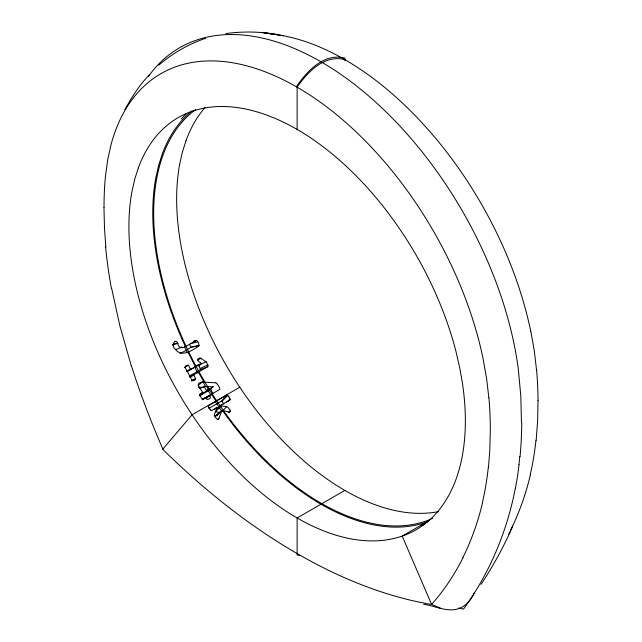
<?xml version="1.0" encoding="UTF-8"?>
<svg xmlns="http://www.w3.org/2000/svg" width="642" height="642" viewBox="0 0 642 642"><rect width="100%" height="100%" fill="white"/><g stroke="black" fill="none" stroke-linecap="round" stroke-linejoin="round"><path stroke-width="0.96" d="M105.432 176.502L107.687 159.842L111.17 144.145A272.377 157.242 60 0 1 297.126 87.192C307.558 72 324.507 54.281 344.858 59.61M488.418 467.858L489.798 450.556L490.319 430.429A368.187 213.248 59.9 0 0 488.923 397.896M536.15 440.308L537.635 420.791L538.02 400.592M518.961 464.559L519.811 456.406M179.608 164.496L182.312 152.363L186.124 140.261M515.374 488.137C506.995 531.56 489.533 573.346 463.484 609.154A733.108 423.222 60 0 1 458.765 607.958M197.664 359.68L198.169 360.948L201.339 363.396L187.512 371.317M482.607 502.493C478.113 521.489 471.597 540.034 462.906 557.529M530.356 474.952C525.878 493.955 519.354 512.501 510.655 529.987M138.375 167.803L134.772 179.126L131.859 192.038A237.909 137.356 60 0 0 192.07 414.756A237.717 137.244 60 0 0 297.126 517.974A237.717 137.244 60 0 0 402.189 536.094L429.041 520.606M215.303 417.388L216.033 415.382L221.931 410.334L228.897 412.044L230.462 411.442L228.969 412.774M221.931 410.334L218.978 418.383L217.494 419.699M210.737 410.126A1.404 1.14 46.8 0 0 211.354 410.495A1.011 0.819 46.6 0 0 211.924 410.398L217.189 407.357L214.476 414.347A1.926 1.549 44.3 0 0 214.34 414.892A1.79 1.453 43.8 0 0 214.492 415.583A6.019 5.016 42.3 0 0 214.99 416.602M512.741 526.151C503.938 546.47 493.176 565.939 481.027 584.445M185.522 346.568C183.195 348.108 178.998 348.237 178.163 344.963C176.189 335.894 170.194 345.557 175.33 349.2C181.18 357.433 191.637 350.933 197.816 346.696M474.422 592.582C471.388 599.371 466.405 605.719 459.295 608.464C447.45 612.773 435.38 605.831 423.736 604.363M124.861 109.67C131.706 97.343 139.226 85.137 149.185 75.066M208.835 408.376L221.346 401.226L227.091 395.191A1.051 0.851 49 0 0 226.522 395.271L208.658 405.592A1.011 0.819 48.8 0 0 208.329 406.033A1.412 1.148 48.2 0 0 208.401 406.707M215.431 411.747L221.53 405.84M222.292 411.353L226.626 406.715L227.95 407.349L229.708 409.58M215.84 408.657L217.189 407.357M228.383 412.613L230.366 410.76A6.163 4.791 44.5 0 0 229.643 409.612M226.706 402.109L230.069 398.987A5.674 4.454 48.4 0 0 229.298 397.647M216.683 415.543L222.26 410.415M228.103 401.451L230.117 399.653A1.42 1.14 47.4 0 0 230.053 398.987M215.832 415.936L221.827 410.615M214.532 409.339L216.009 408.047M216.819 408.922L221.241 405.022M216.378 408.826L220.214 405.616L229.788 400.086A1.043 0.843 46.8 0 0 230.117 399.653M206.596 362.505L208.152 365.539L207.856 366.622L200.481 369.648L199.156 366.189M205.753 397.558L202.415 399.163L199.855 395.705L207.976 391.034L213.168 386.853L204.012 386.428L199.919 388.699M207.189 391.484L212.534 387.222M199.172 395.641L202.84 392.711M199.405 395.344L202.519 392.904M158.759 65.203C172.489 53.318 188.355 44.138 205.568 38.327M198.073 385.385L202.382 382.062L215.768 382.841M213.168 386.853L206.588 390.649L199.847 395.721L199.903 394.445L202.744 392.768M197.953 346.6C200.898 345.757 196.805 337.861 194.887 341.279M194.815 341.335L185.618 346.519M199.534 394.453L202.599 392.318C201.243 389.341 194.975 384.06 200.657 382.367A5.666 4.614 58.3 0 1 202.078 382.054L202.382 382.062M205.841 398.441L209.661 395.825M200.489 369.64L189.55 375.955M202.631 399.444L205.849 397.502M202.142 399.733L209.733 395.255M202.294 399.725L209.412 395.44M187.079 371.477L201.339 363.396M189.342 376.621L193.627 374.84L207.856 366.622M209.509 395.392L219.789 389.381L219.628 387.832L217.453 384.237M202.495 399.613L204.196 398.634M204.814 398.281L212.927 393.554L210.809 389.148M438.478 511.61A237.684 137.227 60 0 1 344.858 490.416L297.126 517.99L297.126 555.009L299.999 555.314M186.18 350.331L190.899 347.258L199.052 345.284M185.434 366.317L187.175 365.354A6.958 5.666 67.9 0 0 186.71 365.571L186.308 365.796A6.388 5.2 67.8 0 0 185.763 366.181M184.318 367.481L188.347 365.354A0.995 0.811 67.4 0 1 188.78 365.812L190.73 369.519M206.178 361.952A1.308 1.059 65.1 0 0 205.873 361.703L198.595 365.531L197.672 364.913M197.728 360.082L200.962 358.388L205.873 361.711M199.437 358.236L198.651 358.677A7.439 6.051 67.8 0 0 198.081 359.063M186.373 371.124L190.513 369.118M189.687 377.255L193.852 375.241L195.393 377.994A1.035 0.843 61.6 0 1 195.545 378.603L191.34 380.465M200.368 368.444L207.864 364.841M179.864 353.469L181.606 352.699A97.841 79.038 74.3 0 0 186.188 350.355M191.629 381.019L194.935 379.663A6.958 5.682 61.1 0 1 194.518 379.96L194.125 380.192A6.388 5.216 61.1 0 1 193.515 380.473M194.759 340.733L195.232 340.605M195.698 340.469L196.171 340.332M175.515 349.609L177.746 348.823A68.55 55.14 76.9 0 0 181.855 346.881M174.407 341.48L174.865 341.359M172.85 344.385L177.754 343.069M193.138 341.408L196.733 340.541M190.826 343.542L197.415 341.953M172.586 344.602L177.946 343.446M172.69 345.54L173.155 345.444M198.948 345.902L190.899 347.258L189.607 344.529M225.775 33.617C242.475 31.257 259.512 31.57 276.14 34.299M207.005 390.986L207.976 391.034M221.346 401.226L221.426 401.242A0.995 0.802 47 0 1 221.835 401.467L227.725 395.528A1.412 1.148 48.8 0 0 227.091 395.175M198.434 387.174L203.474 387.447M274.672 34.355L261.238 32.357L274.118 34.315M276.092 34.62L283.034 35.679M219.773 412.469L215.921 411.827M226.626 406.715L220.214 405.616M217.477 415.743L216.033 415.382M440.404 608.159L431.601 604.475A568.555 328.271 60 0 1 162.699 449.231L192.062 414.788L239.795 387.23A237.869 137.34 60 0 1 179.616 164.496M209.806 409.082L209.067 407.999M228.761 396.716L229.363 397.607M199.012 365.964L199.028 365.988A2.03 1.645 65.5 0 0 198.811 365.691M216.113 401.29L211.507 394.236M215.086 416.642L216.137 418.119A9.116 7.527 42.3 0 0 216.482 418.528A4.871 3.948 42.6 0 0 217.068 419.106A1.292 1.035 42.4 0 0 217.71 419.491A1.043 0.843 42.1 0 0 218.264 419.37A3.387 2.72 43.1 0 0 218.93 418.407M223.368 403.377L222.83 402.59A5.264 4.229 46.8 0 0 221.899 401.402M206.748 398.907L205.922 397.615M209.485 395.56L210.311 396.844A1.276 1.035 51.5 0 1 210.271 397.936A6.099 4.959 51.4 0 1 207.856 399.372A1.26 1.027 51.7 0 1 206.692 398.971M208.546 389.517L206.732 386.556M206.588 390.649L204.012 386.428M204.1 382.167L198.346 372.111M193.627 374.84L193.852 375.241M195.457 366.791L187.986 352.097M185.386 346.624L181.012 336.873A237.949 137.38 60 0 1 155.725 178.259L158.646 165.355L162.249 154.032A237.893 137.348 60 0 1 192.014 110.825M431.601 604.475L402.197 536.11A237.909 137.356 60 0 0 462.392 382.873L459.696 367.633L455.884 351.118A237.909 137.356 60 0 0 297.118 129.435A237.909 137.356 60 0 0 138.367 167.763M131.329 366.092L119.845 325.735L111.636 288.314M530.838 331.328L534.321 351.038L536.576 370.298M488.859 397.871L486.604 378.603L483.121 358.894A272.377 157.242 60 0 0 297.126 87.192M105.842 246.977L104.477 228.087L103.964 207.374M521.464 422.532L520.814 396.09L518.279 368.893A282.777 163.237 60 0 0 357.393 86.67A282.777 163.237 60 0 0 148.479 76.318M344.858 60.789L344.858 58.125C324.499 52.676 307.55 70.492 297.126 85.683L297.126 129.499M424.964 524.249A239.402 138.215 60 0 1 420.325 525.597M222.044 411.434A239.402 138.215 60 0 1 215.383 401.756M211.066 395.151A239.402 138.215 60 0 1 207.382 389.285M205.833 386.749A239.402 138.215 60 0 1 202.792 381.645M197.88 373.042A239.402 138.215 60 0 1 194.566 366.951M187.408 352.899A239.402 138.215 60 0 1 184.463 346.704M181.245 118.979A239.402 138.215 60 0 1 186.694 113.433M432.596 518.335A236.617 136.61 60 0 1 203.097 378.981A236.617 136.61 60 0 1 195.569 109.678M521.745 422.701A462.489 267.834 59.9 0 1 520.06 456.574M519.041 464.615A443.405 255.757 60.1 0 1 515.446 488.193M222.429 410.447A237.837 137.316 60 0 0 320.992 504.219A237.7 137.236 60 0 0 426.047 522.307A237.893 137.348 60 0 0 428.575 521.408M344.858 490.416A237.684 137.227 60 0 1 239.803 387.222M271.983 34.082A272.336 157.218 60 0 1 530.741 331.28M162.932 449.151A531.327 306.86 60 0 1 131.498 366.101M111.387 288.242A395.223 228.889 59.9 0 1 105.609 246.873M104.02 207.406A368.187 212.012 60.2 0 1 105.44 176.51M186.14 140.277A237.805 137.3 60 0 1 204.886 107.663M463.043 557.681A531.327 306.635 60 0 1 431.584 604.459M488.233 467.721A395.223 227.83 60.2 0 1 482.447 502.357M509.981 531.736A531.407 306.683 60 0 1 508.745 534.104M535.974 440.179A394.076 227.172 60.2 0 1 530.204 474.823M536.624 370.322A367.465 212.823 59.9 0 1 538.036 400.6M199.389 358.108A2.335 1.902 67.9 0 1 200.986 358.316M206.202 361.96A2.6 2.111 64.9 0 1 206.475 362.321M197.64 359.656A1.629 1.324 67.6 0 1 198.097 359.079M195.609 378.636A2.07 1.693 61.5 0 1 194.911 379.623M193.491 380.425A2.111 1.725 61.1 0 1 192.319 380.521A1.027 0.835 61.6 0 1 191.902 380.008L185.289 367.826A0.995 0.811 67.4 0 1 185.153 367.24M185.089 367.2A2.111 1.725 67.5 0 1 185.787 366.229M187.191 365.402A2.111 1.717 67.9 0 1 188.355 365.29M223.312 403.417A5.264 4.117 46.8 0 1 223.777 404.155M227.79 395.464A5.682 4.574 48.5 0 1 228.801 396.7M230.35 410.76A1.461 1.164 43.3 0 1 230.486 411.45M210.753 410.11A5.698 4.646 47.1 0 1 209.87 409.042M208.995 407.951A5.762 4.807 47.1 0 1 208.337 406.723M210.239 388.442A3.202 2.608 55.3 0 1 210.648 389.124M215.824 382.68A3.338 2.648 54.7 0 1 217.325 384.293"/></g></svg>
